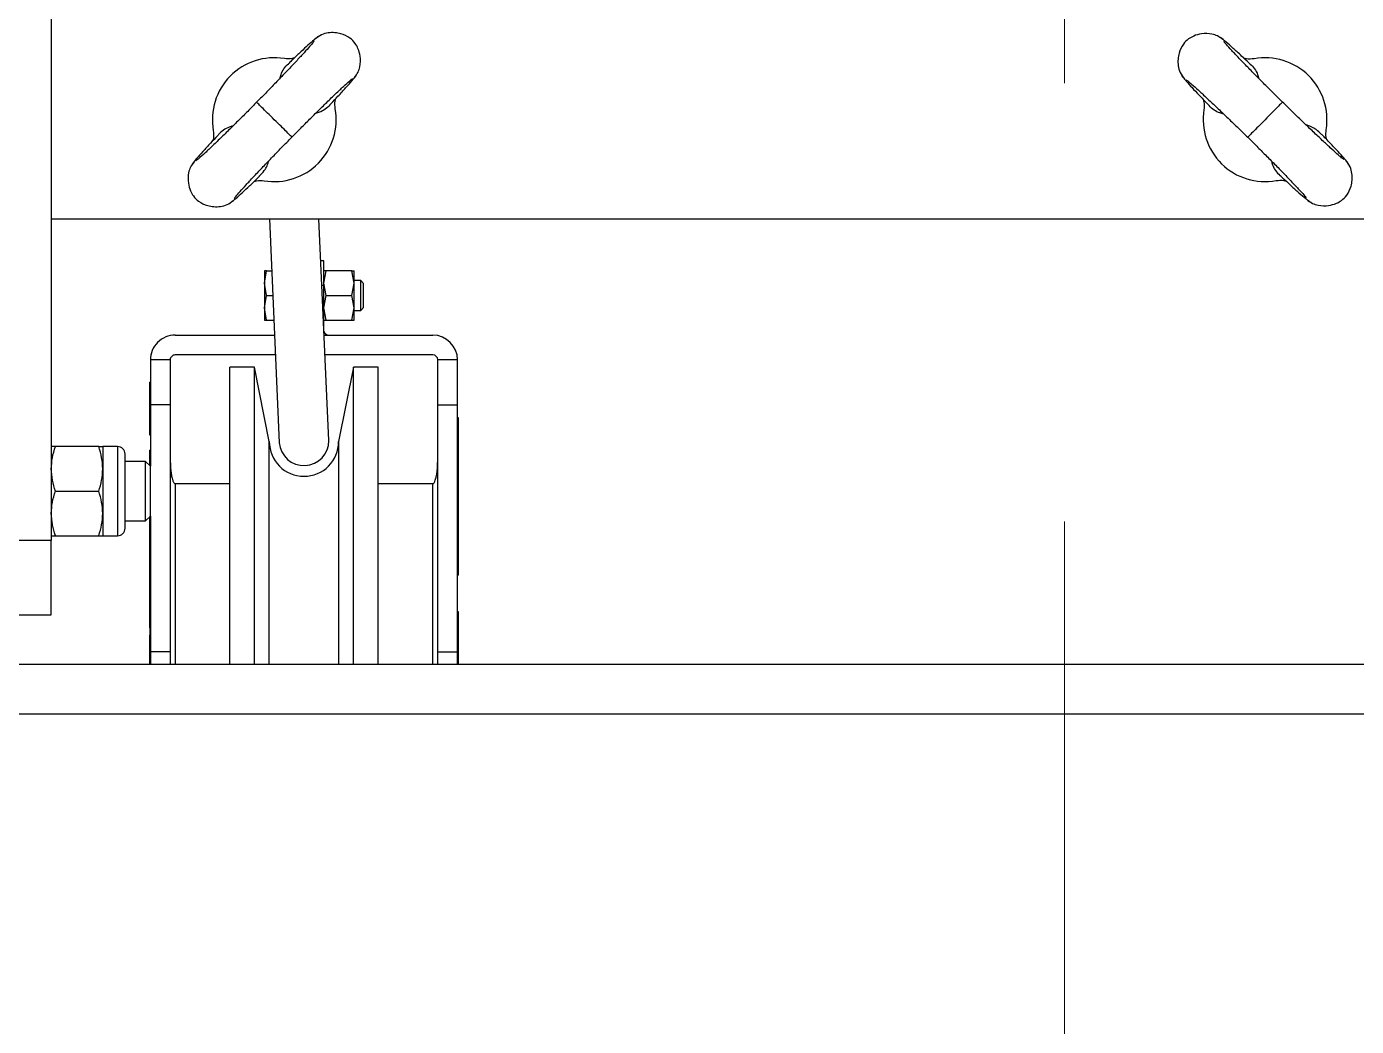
# Model space of a CAD drawing. Header units: centimetres. Extents: x 470464 to 524273, y 49611 to 59074.
# Drawn here: x 488067 to 488093.84, y 53008.26 to 53028.44 of the extents above; entities that cross this region are included whole.
import ezdxf

# ---------------------------------------------------------------- set-up
doc = ezdxf.new("R2010")
doc.units = ezdxf.units.CM
doc.header["$MEASUREMENT"] = 0
doc.linetypes.add('ACAD_ISO08W100', pattern=[36, 24, -3, 6, -3])
doc.linetypes.add('CHAIN', pattern=[0.3543, 0.2362, -0.0295, 0.0591, -0.0295])
doc.layers.add('Barış BABUR 23', color=1, linetype='ACAD_ISO08W100', lineweight=13)
doc.layers.add('vinç', color=7, linetype='Continuous')

# ---------------------------------------------------------------- blocks, each defined once
blk = doc.blocks.new('ytrbnjytrbtrbrervrer')
at = {"color": 2, "linetype": 'Continuous', "lineweight": 25}
for p, q in [((429377.111, 71709.841), (429377.111, 71808.141)), ((429367.111, 71738.541), (429367.111, 71783.091)), ((429376.111, 71782.091), (429376.111, 71737.041)), ((429369.961, 71746.741), (429369.961, 71746.341)), ((429370.867, 71746.741), (429369.961, 71746.741)), ((429370.867, 71746.341), (429370.867, 71746.741)), ((429375.854, 71746.741), (429370.867, 71746.741)), ((429371.126, 71746.741), (429371.126, 71746.751)), ((429371.126, 71746.751), (429371.131, 71746.751)), ((429371.131, 71746.741), (429371.131, 71746.751)), ((429371.131, 71746.751), (429371.146, 71746.751)), ((429371.146, 71746.741), (429371.146, 71746.751)), ((429371.146, 71746.751), (429371.173, 71746.751)), ((429371.173, 71746.741), (429371.173, 71746.751)), ((429371.173, 71746.751), (429371.209, 71746.751)), ((429371.209, 71746.741), (429371.209, 71746.751)), ((429371.209, 71746.751), (429371.255, 71746.751)), ((429371.255, 71746.741), (429371.255, 71746.751)), ((429371.255, 71746.751), (429371.312, 71746.751)), ((429371.312, 71746.741), (429371.312, 71746.751)), ((429371.312, 71746.751), (429371.379, 71746.751)), ((429371.379, 71746.741), (429371.379, 71746.751)), ((429371.379, 71746.751), (429371.452, 71746.751)), ((429371.452, 71746.741), (429371.452, 71746.751)), ((429371.452, 71746.751), (429371.453, 71746.751)), ((429371.453, 71746.741), (429371.453, 71746.751)), ((429371.453, 71746.751), (429371.457, 71746.751)), ((429371.457, 71746.741), (429371.457, 71746.751)), ((429371.457, 71746.751), (429371.464, 71746.751)), ((429371.464, 71746.741), (429371.464, 71746.751)), ((429371.464, 71746.751), (429371.472, 71746.751)), ((429371.472, 71746.741), (429371.472, 71746.751)), ((429371.472, 71746.751), (429371.484, 71746.751)), ((429371.484, 71746.741), (429371.484, 71746.751)), ((429371.484, 71746.751), (429371.497, 71746.751)), ((429371.497, 71746.741), (429371.497, 71746.751)), ((429371.497, 71746.751), (429371.513, 71746.751)), ((429371.513, 71746.741), (429371.513, 71746.751)), ((429371.513, 71746.751), (429371.532, 71746.751)), ((429371.532, 71746.741), (429371.532, 71746.751)), ((429371.532, 71746.751), (429371.553, 71746.751)), ((429371.553, 71746.741), (429371.553, 71746.751)), ((429371.553, 71746.751), (429371.577, 71746.751)), ((429371.577, 71746.741), (429371.577, 71746.751)), ((429371.577, 71746.751), (429371.603, 71746.751)), ((429371.603, 71746.741), (429371.603, 71746.751)), ((429371.603, 71746.751), (429371.631, 71746.751)), ((429371.631, 71746.741), (429371.631, 71746.751)), ((429371.631, 71746.751), (429371.663, 71746.751)), ((429371.663, 71746.741), (429371.663, 71746.751)), ((429371.663, 71746.751), (429371.696, 71746.751)), ((429371.696, 71746.741), (429371.696, 71746.751)), ((429371.696, 71746.751), (429371.732, 71746.751)), ((429371.732, 71746.741), (429371.732, 71746.751)), ((429371.732, 71746.751), (429371.771, 71746.751)), ((429371.771, 71746.741), (429371.771, 71746.751)), ((429371.771, 71746.751), (429373.946, 71746.751)), ((429373.946, 71746.741), (429373.946, 71746.751)), ((429373.946, 71746.751), (429373.981, 71746.751)), ((429373.981, 71746.741), (429373.981, 71746.751)), ((429373.981, 71746.751), (429374.058, 71746.751)), ((429374.058, 71746.741), (429374.058, 71746.751)), ((429374.058, 71746.751), (429374.124, 71746.751)), ((429374.124, 71746.741), (429374.124, 71746.751)), ((429374.124, 71746.751), (429374.181, 71746.751)), ((429374.181, 71746.741), (429374.181, 71746.751)), ((429374.181, 71746.751), (429374.227, 71746.751)), ((429374.227, 71746.741), (429374.227, 71746.751)), ((429374.227, 71746.751), (429374.263, 71746.751)), ((429374.263, 71746.741), (429374.263, 71746.751)), ((429374.263, 71746.751), (429374.289, 71746.751)), ((429374.289, 71746.741), (429374.289, 71746.751)), ((429374.289, 71746.751), (429374.304, 71746.751)), ((429374.304, 71746.741), (429374.304, 71746.751)), ((429374.304, 71746.751), (429374.31, 71746.751)), ((429374.31, 71746.741), (429374.31, 71746.751)), ((429375.041, 71746.741), (429375.041, 71746.751)), ((429375.041, 71746.751), (429375.883, 71746.751)), ((429375.854, 71746.341), (429375.854, 71746.741)), ((429376.111, 71746.741), (429375.854, 71746.741)), ((429375.883, 71746.741), (429375.883, 71746.751)), ((429375.883, 71746.751), (429376.111, 71746.751)), ((429369.461, 71744.047), (429369.461, 71746.241)), ((429369.861, 71746.241), (429369.861, 71744.064)), ((429370.867, 71746.341), (429369.961, 71746.341)), ((429375.854, 71746.341), (429370.867, 71746.341)), ((429376.111, 71746.241), (429372.461, 71746.241)), ((429372.461, 71746.241), (429372.461, 71745.141)), ((429376.111, 71746.341), (429375.854, 71746.341)), ((429370.111, 71745.141), (429370.111, 71744.641)), ((429376.111, 71745.141), (429370.111, 71745.141)), ((429368.416, 71744.841), (429368.361, 71744.786)), ((429368.361, 71744.786), (429368.361, 71744.651)), ((429368.961, 71744.786), (429368.361, 71744.786)), ((429368.906, 71744.841), (429368.416, 71744.841)), ((429368.961, 71744.786), (429368.906, 71744.841)), ((429368.961, 71744.651), (429368.961, 71744.786)), ((429368.411, 71744.651), (429368.161, 71744.607)), ((429368.161, 71744.607), (429368.161, 71744.651)), ((429368.411, 71744.651), (429368.161, 71744.651)), ((429368.161, 71744.607), (429368.161, 71744.086)), ((429368.661, 71744.607), (429368.411, 71744.651)), ((429368.911, 71744.651), (429368.411, 71744.651)), ((429368.911, 71744.651), (429368.661, 71744.607)), ((429368.661, 71744.086), (429368.661, 71744.607)), ((429369.161, 71744.607), (429368.911, 71744.651)), ((429369.161, 71744.651), (429368.911, 71744.651)), ((429369.161, 71744.607), (429369.161, 71744.651)), ((429369.161, 71744.086), (429369.161, 71744.607)), ((429370.111, 71744.641), (429371.611, 71744.341)), ((429376.111, 71744.641), (429370.111, 71744.641)), ((429371.611, 71744.341), (429376.111, 71744.341)), ((429371.589, 71744.141), (429367.111, 71743.943)), ((429367.961, 71744.041), (429367.961, 71743.98)), ((429368.461, 71744.041), (429367.961, 71744.041)), ((429368.411, 71744.041), (429368.161, 71744.086)), ((429368.161, 71744.086), (429368.161, 71744.041)), ((429368.661, 71744.086), (429368.411, 71744.041)), ((429368.461, 71744.041), (429368.461, 71744.003)), ((429369.337, 71744.041), (429368.461, 71744.041)), ((429368.911, 71744.041), (429368.661, 71744.086)), ((429369.161, 71744.086), (429368.911, 71744.041)), ((429369.161, 71744.041), (429369.161, 71744.086)), ((429367.111, 71742.942), (429371.633, 71743.142)), ((429368.161, 71742.886), (429368.161, 71742.988)), ((429368.661, 71742.886), (429368.661, 71743.01)), ((429369.161, 71742.886), (429369.161, 71743.032)), ((429369.461, 71741.041), (429369.461, 71743.046)), ((429369.861, 71743.063), (429369.861, 71741.041)), ((429371.611, 71742.941), (429370.111, 71742.641)), ((429376.111, 71742.941), (429371.611, 71742.941)), ((429368.411, 71742.841), (429368.161, 71742.886)), ((429368.161, 71742.886), (429368.161, 71742.841)), ((429368.161, 71742.841), (429368.411, 71742.841)), ((429368.661, 71742.886), (429368.411, 71742.841)), ((429368.411, 71742.841), (429368.911, 71742.841)), ((429368.911, 71742.841), (429368.661, 71742.886)), ((429369.161, 71742.886), (429368.911, 71742.841)), ((429368.911, 71742.841), (429369.161, 71742.841)), ((429369.161, 71742.841), (429369.161, 71742.886)), ((429370.111, 71742.641), (429370.111, 71742.141)), ((429376.111, 71742.641), (429370.111, 71742.641)), ((429376.111, 71742.141), (429370.111, 71742.141)), ((429372.461, 71742.141), (429372.461, 71741.041)), ((429372.461, 71741.041), (429376.111, 71741.041)), ((429369.961, 71740.941), (429369.961, 71740.541)), ((429369.961, 71740.941), (429370.867, 71740.941)), ((429370.867, 71740.941), (429370.867, 71740.541)), ((429370.867, 71740.941), (429375.854, 71740.941)), ((429375.854, 71740.941), (429375.854, 71740.541)), ((429375.854, 71740.941), (429376.111, 71740.941)), ((429369.961, 71740.541), (429370.867, 71740.541)), ((429370.41, 71740.541), (429370.41, 71740.531)), ((429371.088, 71740.531), (429370.41, 71740.531)), ((429370.867, 71740.541), (429372.107, 71740.541)), ((429371.088, 71740.541), (429371.088, 71740.531)), ((429371.136, 71740.531), (429371.088, 71740.531)), ((429371.136, 71740.541), (429371.136, 71740.531)), ((429371.18, 71740.531), (429371.136, 71740.531)), ((429371.18, 71740.541), (429371.18, 71740.531)), ((429371.222, 71740.531), (429371.18, 71740.531)), ((429371.222, 71740.541), (429371.222, 71740.531)), ((429371.26, 71740.531), (429371.222, 71740.531)), ((429371.26, 71740.541), (429371.26, 71740.531)), ((429371.296, 71740.531), (429371.26, 71740.531)), ((429371.296, 71740.541), (429371.296, 71740.531)), ((429371.328, 71740.531), (429371.296, 71740.531)), ((429371.328, 71740.541), (429371.328, 71740.531)), ((429371.357, 71740.531), (429371.328, 71740.531)), ((429371.357, 71740.541), (429371.357, 71740.531)), ((429371.384, 71740.531), (429371.357, 71740.531)), ((429371.384, 71740.541), (429371.384, 71740.531)), ((429371.407, 71740.531), (429371.384, 71740.531)), ((429371.407, 71740.541), (429371.407, 71740.531)), ((429371.427, 71740.531), (429371.407, 71740.531)), ((429371.427, 71740.541), (429371.427, 71740.531)), ((429371.444, 71740.531), (429371.427, 71740.531)), ((429371.444, 71740.541), (429371.444, 71740.531)), ((429371.457, 71740.531), (429371.444, 71740.531)), ((429371.457, 71740.541), (429371.457, 71740.531)), ((429371.468, 71740.531), (429371.457, 71740.531)), ((429371.468, 71740.541), (429371.468, 71740.531)), ((429371.476, 71740.531), (429371.468, 71740.531)), ((429371.476, 71740.541), (429371.476, 71740.531)), ((429371.48, 71740.531), (429371.476, 71740.531)), ((429371.48, 71740.541), (429371.48, 71740.531)), ((429371.482, 71740.531), (429371.48, 71740.531)), ((429371.482, 71740.541), (429371.482, 71740.531)), ((429371.785, 71740.541), (429371.785, 71740.531)), ((429372.097, 71740.531), (429371.785, 71740.531)), ((429372.107, 71740.541), (429372.011, 71740.445)), ((429372.175, 71740.541), (429372.107, 71740.541)), ((429373.115, 71740.541), (429372.175, 71740.541)), ((429373.115, 71740.541), (429375.854, 71740.541)), ((429373.211, 71740.445), (429373.115, 71740.541)), ((429373.134, 71740.531), (429373.125, 71740.531)), ((429373.134, 71740.541), (429373.134, 71740.531)), ((429373.197, 71740.531), (429373.134, 71740.531)), ((429373.197, 71740.541), (429373.197, 71740.531)), ((429373.265, 71740.531), (429373.197, 71740.531)), ((429373.265, 71740.541), (429373.265, 71740.531)), ((429373.339, 71740.531), (429373.265, 71740.531)), ((429373.339, 71740.541), (429373.339, 71740.531)), ((429373.42, 71740.531), (429373.339, 71740.531)), ((429373.42, 71740.541), (429373.42, 71740.531)), ((429373.506, 71740.531), (429373.42, 71740.531)), ((429373.506, 71740.541), (429373.506, 71740.531)), ((429373.598, 71740.531), (429373.506, 71740.531)), ((429373.598, 71740.541), (429373.598, 71740.531)), ((429374.421, 71740.531), (429373.598, 71740.531)), ((429374.421, 71740.541), (429374.421, 71740.531)), ((429375.373, 71740.531), (429374.421, 71740.531)), ((429375.373, 71740.541), (429375.373, 71740.531)), ((429375.373, 71740.531), (429375.521, 71740.531)), ((429375.521, 71740.531), (429375.521, 71740.541)), ((429376.055, 71740.531), (429375.521, 71740.531)), ((429375.854, 71740.541), (429376.111, 71740.541)), ((429376.055, 71740.541), (429376.055, 71740.531)), ((429376.111, 71740.531), (429376.055, 71740.531)), ((429373.211, 71740.445), (429372.011, 71740.445)), ((429372.011, 71740.445), (429372.011, 71740.031)), ((429373.211, 71740.031), (429373.211, 71740.445)), ((429371.711, 71739.88), (429373.511, 71739.88)), ((429371.711, 71739.88), (429371.711, 71739.578)), ((429373.511, 71739.578), (429373.511, 71739.88)), ((429371.711, 71739.578), (429372.161, 71739.578)), ((429371.711, 71739.498), (429371.711, 71738.622)), ((429372.161, 71739.578), (429373.061, 71739.578)), ((429372.611, 71738.622), (429372.611, 71739.498)), ((429373.061, 71739.578), (429373.511, 71739.578)), ((429373.511, 71738.622), (429373.511, 71739.498)), ((429355.997, 71738.541), (429373.611, 71738.541)), ((429373.611, 71738.541), (429373.611, 71737.541)), ((429375.111, 71738.541), (429373.611, 71738.541)), ((429375.111, 71737.541), (429375.111, 71738.541))]:
    blk.add_line(p, q, dxfattribs=at)
for centre, radius, start, end in [((429365.111, 71763.041), 1.25, 80.6783, 190.2574), ((429365.111, 71763.041), 1.25, 260.6783, 10.2574), ((429369.961, 71746.241), 0.5, 90, 180), ((429369.961, 71746.241), 0.1, 90, 180), ((429365.111, 71743.041), 1.25, 350.6227, 100.2018), ((429371.611, 71743.641), 0.7, 270, 90), ((429369.361, 71744.141), 0.1, 281.1796, 0), ((429371.596, 71743.641), 0.5, 274.2481, 90.8134), ((429365.111, 71743.041), 1.25, 170.6227, 280.2018), ((429369.961, 71741.041), 0.5, 180, 270), ((429369.961, 71741.041), 0.1, 180, 270), ((429371.862, 71739.88), 0.151, 90, 180), ((429373.36, 71739.88), 0.151, 0, 90)]:
    blk.add_arc(centre, radius, start, end, dxfattribs=at)
for points, knots in [([(429366.008, 71764.72), (429366.003, 71764.721), (429365.993, 71764.722), (429365.915, 71764.658), (429365.799, 71764.556), (429365.651, 71764.417), (429365.518, 71764.291), (429365.431, 71764.206), (429365.408, 71764.184)], [0, 0, 0, 0, 0.182243, 0.386014, 0.579797, 0.762991, 0.937944, 1, 1, 1, 1]), ([(429366.729, 71763.897), (429366.755, 71763.93), (429366.807, 71763.995), (429366.852, 71764.143), (429366.855, 71764.309), (429366.811, 71764.468), (429366.74, 71764.596), (429366.628, 71764.709), (429366.481, 71764.776), (429366.329, 71764.802), (429366.196, 71764.798), (429366.055, 71764.764), (429365.979, 71764.704), (429365.94, 71764.673)], [0, 0, 0, 0, 0.076879, 0.149959, 0.280417, 0.380862, 0.452231, 0.542104, 0.666449, 0.742119, 0.824622, 0.911041, 1, 1, 1, 1]), ([(429365.917, 71764.635), (429365.908, 71764.623), (429365.891, 71764.597), (429365.806, 71764.499), (429365.686, 71764.366), (429365.534, 71764.202), (429365.36, 71764.017), (429365.168, 71763.817), (429364.965, 71763.606), (429364.824, 71763.463), (429364.755, 71763.392)], [0, 0, 0, 0, 0.138849, 0.273277, 0.402094, 0.526317, 0.647354, 0.766153, 0.883397, 1, 1, 1, 1]), ([(429365.413, 71764.18), (429365.377, 71764.145), (429365.285, 71764.056), (429365.241, 71763.937), (429365.214, 71763.865)], [0, 0, 0, 0, 0.39471, 1, 1, 1, 1]), ([(429365.517, 71764.289), (429365.5, 71764.284), (429365.435, 71764.263), (429365.366, 71764.27), (429365.313, 71764.275)], [0, 0, 0, 0, 0.252133, 1, 1, 1, 1]), ([(429365.467, 71762.691), (429365.521, 71762.744), (429365.633, 71762.858), (429365.807, 71763.033), (429365.992, 71763.217), (429366.179, 71763.4), (429366.359, 71763.574), (429366.518, 71763.724), (429366.643, 71763.838), (429366.675, 71763.861), (429366.692, 71763.873)], [0, 0, 0, 0, 0.088422, 0.186679, 0.294719, 0.412632, 0.540821, 0.680559, 0.833861, 1, 1, 1, 1]), ([(429366.253, 71763.362), (429366.302, 71763.414), (429366.414, 71763.534), (429366.562, 71763.696), (429366.689, 71763.841), (429366.774, 71763.945), (429366.774, 71763.958), (429366.774, 71763.964)], [0, 0, 0, 0, 0.146897, 0.335831, 0.546693, 0.780924, 1, 1, 1, 1]), ([(429364.755, 71763.392), (429364.701, 71763.338), (429364.589, 71763.224), (429364.415, 71763.049), (429364.23, 71762.866), (429364.043, 71762.683), (429363.863, 71762.508), (429363.704, 71762.358), (429363.579, 71762.244), (429363.547, 71762.221), (429363.53, 71762.21)], [0, 0, 0, 0, 0.08842, 0.186678, 0.29472, 0.412631, 0.540821, 0.680559, 0.833861, 1, 1, 1, 1]), ([(429364.755, 71763.392), (429364.76, 71763.387), (429364.771, 71763.376), (429364.853, 71763.295), (429364.971, 71763.179), (429365.064, 71763.087), (429365.111, 71763.041)], [0, 0, 0, 0, 0.250004, 0.500001, 0.750007, 1, 1, 1, 1]), ([(429365.946, 71763.171), (429365.971, 71763.177), (429366.08, 71763.204), (429366.187, 71763.28), (429366.246, 71763.356), (429366.252, 71763.363)], [0, 0, 0, 0, 0.211042, 0.927169, 1, 1, 1, 1]), ([(429366.341, 71763.264), (429366.335, 71763.316), (429366.327, 71763.386), (429366.347, 71763.451), (429366.352, 71763.468)], [0, 0, 0, 0, 0.747029, 1, 1, 1, 1]), ([(429365.111, 71763.041), (429365.158, 71762.995), (429365.251, 71762.903), (429365.369, 71762.788), (429365.451, 71762.706), (429365.462, 71762.696), (429365.467, 71762.691)], [0, 0, 0, 0, 0.249994, 0.499999, 0.749997, 1, 1, 1, 1]), ([(429363.881, 71762.819), (429363.887, 71762.767), (429363.895, 71762.697), (429363.875, 71762.631), (429363.87, 71762.615)], [0, 0, 0, 0, 0.74704, 1, 1, 1, 1]), ([(429363.97, 71762.719), (429363.976, 71762.726), (429364.035, 71762.802), (429364.142, 71762.878), (429364.251, 71762.905), (429364.276, 71762.911)], [0, 0, 0, 0, 0.072841, 0.788958, 1, 1, 1, 1]), ([(429363.969, 71762.721), (429363.92, 71762.668), (429363.808, 71762.549), (429363.66, 71762.387), (429363.533, 71762.242), (429363.448, 71762.138), (429363.448, 71762.125), (429363.448, 71762.119)], [0, 0, 0, 0, 0.146895, 0.335831, 0.546692, 0.780924, 1, 1, 1, 1]), ([(429364.305, 71761.447), (429364.314, 71761.46), (429364.331, 71761.485), (429364.416, 71761.584), (429364.536, 71761.717), (429364.688, 71761.88), (429364.862, 71762.066), (429365.054, 71762.266), (429365.257, 71762.476), (429365.397, 71762.619), (429365.467, 71762.691)], [0, 0, 0, 0, 0.138849, 0.2732775, 0.4020938, 0.5263172, 0.6473536, 0.7661533, 0.883397, 1, 1, 1, 1]), ([(429363.493, 71762.186), (429363.467, 71762.153), (429363.415, 71762.088), (429363.37, 71761.94), (429363.367, 71761.773), (429363.411, 71761.614), (429363.482, 71761.487), (429363.594, 71761.373), (429363.741, 71761.307), (429363.893, 71761.28), (429364.026, 71761.284), (429364.167, 71761.318), (429364.243, 71761.379), (429364.282, 71761.409)], [0, 0, 0, 0, 0.076881, 0.14996, 0.280418, 0.380862, 0.452231, 0.542107, 0.666449, 0.742119, 0.824622, 0.911041, 1, 1, 1, 1]), ([(429364.995, 71762.204), (429364.989, 71762.179), (429364.964, 71762.069), (429364.892, 71761.964), (429364.818, 71761.904), (429364.813, 71761.9)], [0, 0, 0, 0, 0.214348, 0.946664, 1, 1, 1, 1]), ([(429364.214, 71761.363), (429364.219, 71761.362), (429364.229, 71761.361), (429364.307, 71761.424), (429364.422, 71761.526), (429364.571, 71761.665), (429364.704, 71761.792), (429364.791, 71761.877), (429364.814, 71761.899)], [0, 0, 0, 0, 0.182107, 0.385727, 0.579366, 0.762424, 0.937245, 1, 1, 1, 1]), ([(429364.705, 71761.794), (429364.721, 71761.799), (429364.786, 71761.819), (429364.856, 71761.813), (429364.909, 71761.808)], [0, 0, 0, 0, 0.2465628, 1, 1, 1, 1]), ([(429372.461, 71746.241), (429372.461, 71746.244), (429372.46, 71746.249), (429372.454, 71746.259), (429372.433, 71746.277), (429372.331, 71746.316), (429372.168, 71746.336), (429372.023, 71746.34), (429371.961, 71746.341)], [0, 0, 0, 0, 0.01383, 0.031643, 0.06389, 0.169235, 0.644576, 1, 1, 1, 1]), ([(429364.257, 71744.66), (429364.224, 71744.687), (429364.159, 71744.738), (429364.011, 71744.783), (429363.845, 71744.786), (429363.686, 71744.742), (429363.558, 71744.672), (429363.445, 71744.56), (429363.378, 71744.413), (429363.351, 71744.261), (429363.355, 71744.128), (429363.389, 71743.987), (429363.449, 71743.91), (429363.48, 71743.872)], [0, 0, 0, 0, 0.076878, 0.149955, 0.280415, 0.38086, 0.452228, 0.542104, 0.666447, 0.742118, 0.824619, 0.911041, 1, 1, 1, 1]), ([(429364.791, 71744.184), (429364.739, 71744.233), (429364.62, 71744.345), (429364.458, 71744.493), (429364.313, 71744.62), (429364.209, 71744.705), (429364.196, 71744.705), (429364.19, 71744.705)], [0, 0, 0, 0, 0.146898, 0.335833, 0.546693, 0.780924, 1, 1, 1, 1]), ([(429365.462, 71743.397), (429365.408, 71743.451), (429365.295, 71743.563), (429365.12, 71743.738), (429364.937, 71743.922), (429364.753, 71744.109), (429364.579, 71744.289), (429364.429, 71744.449), (429364.315, 71744.574), (429364.293, 71744.606), (429364.281, 71744.623)], [0, 0, 0, 0, 0.08842, 0.186677, 0.294719, 0.41263, 0.540821, 0.680559, 0.833861, 1, 1, 1, 1]), ([(429364.89, 71744.272), (429364.838, 71744.266), (429364.768, 71744.258), (429364.702, 71744.278), (429364.686, 71744.283)], [0, 0, 0, 0, 0.747063, 1, 1, 1, 1]), ([(429364.79, 71744.182), (429364.797, 71744.177), (429364.873, 71744.117), (429364.949, 71744.011), (429364.976, 71743.902), (429364.982, 71743.877)], [0, 0, 0, 0, 0.072824, 0.788948, 1, 1, 1, 1]), ([(429363.433, 71743.94), (429363.433, 71743.935), (429363.431, 71743.925), (429363.495, 71743.846), (429363.597, 71743.731), (429363.735, 71743.582), (429363.862, 71743.449), (429363.947, 71743.362), (429363.969, 71743.339)], [0, 0, 0, 0, 0.182108, 0.385727, 0.579367, 0.762425, 0.937246, 1, 1, 1, 1]), ([(429363.518, 71743.849), (429363.53, 71743.84), (429363.556, 71743.823), (429363.654, 71743.738), (429363.787, 71743.618), (429363.951, 71743.466), (429364.136, 71743.291), (429364.336, 71743.099), (429364.546, 71742.896), (429364.689, 71742.755), (429364.76, 71742.685)], [0, 0, 0, 0, 0.1388489, 0.2732773, 0.4020954, 0.5263177, 0.6473538, 0.7661537, 0.8833957, 1, 1, 1, 1]), ([(429363.864, 71743.448), (429363.869, 71743.432), (429363.889, 71743.367), (429363.883, 71743.297), (429363.878, 71743.245)], [0, 0, 0, 0, 0.246544, 1, 1, 1, 1]), ([(429364.274, 71743.158), (429364.249, 71743.164), (429364.139, 71743.189), (429364.034, 71743.262), (429363.974, 71743.335), (429363.97, 71743.34)], [0, 0, 0, 0, 0.214345, 0.94666, 1, 1, 1, 1]), ([(429365.462, 71743.397), (429365.457, 71743.392), (429365.446, 71743.381), (429365.365, 71743.299), (429365.249, 71743.181), (429365.157, 71743.088), (429365.111, 71743.041)], [0, 0, 0, 0, 0.250003, 0.499999, 0.750006, 1, 1, 1, 1]), ([(429366.704, 71742.234), (429366.692, 71742.243), (429366.666, 71742.259), (429366.568, 71742.345), (429366.435, 71742.465), (429366.271, 71742.617), (429366.086, 71742.792), (429365.886, 71742.983), (429365.676, 71743.187), (429365.533, 71743.327), (429365.462, 71743.397)], [0, 0, 0, 0, 0.1388488, 0.2732775, 0.402094, 0.5263162, 0.6473542, 0.7661524, 0.8833959, 1, 1, 1, 1]), ([(429365.111, 71743.041), (429365.065, 71742.995), (429364.973, 71742.901), (429364.857, 71742.784), (429364.776, 71742.701), (429364.765, 71742.691), (429364.76, 71742.685)], [0, 0, 0, 0, 0.249997, 0.499997, 0.7499968, 1, 1, 1, 1]), ([(429366.249, 71742.738), (429366.214, 71742.774), (429366.126, 71742.866), (429366.007, 71742.911), (429365.934, 71742.938)], [0, 0, 0, 0, 0.394719, 1, 1, 1, 1]), ([(429364.76, 71742.685), (429364.814, 71742.632), (429364.927, 71742.52), (429365.102, 71742.345), (429365.285, 71742.16), (429365.469, 71741.973), (429365.643, 71741.793), (429365.793, 71741.634), (429365.906, 71741.508), (429365.929, 71741.476), (429365.941, 71741.46)], [0, 0, 0, 0, 0.08842, 0.18668, 0.294719, 0.41263, 0.54082, 0.680559, 0.833861, 1, 1, 1, 1]), ([(429366.789, 71742.143), (429366.789, 71742.148), (429366.791, 71742.158), (429366.727, 71742.236), (429366.625, 71742.351), (429366.487, 71742.5), (429366.361, 71742.633), (429366.276, 71742.72), (429366.254, 71742.743)], [0, 0, 0, 0, 0.182243, 0.386014, 0.579798, 0.76299, 0.937942, 1, 1, 1, 1]), ([(429366.358, 71742.634), (429366.353, 71742.651), (429366.333, 71742.716), (429366.339, 71742.785), (429366.344, 71742.838)], [0, 0, 0, 0, 0.252117, 1, 1, 1, 1]), ([(429365.24, 71742.206), (429365.246, 71742.181), (429365.273, 71742.072), (429365.349, 71741.966), (429365.425, 71741.906), (429365.432, 71741.9)], [0, 0, 0, 0, 0.2110445, 0.9271664, 1, 1, 1, 1]), ([(429365.965, 71741.422), (429365.998, 71741.396), (429366.063, 71741.345), (429366.211, 71741.299), (429366.377, 71741.296), (429366.536, 71741.34), (429366.664, 71741.41), (429366.777, 71741.523), (429366.844, 71741.67), (429366.871, 71741.822), (429366.867, 71741.955), (429366.833, 71742.095), (429366.773, 71742.172), (429366.742, 71742.211)], [0, 0, 0, 0, 0.076879, 0.149956, 0.280413, 0.380861, 0.452227, 0.542103, 0.666449, 0.742118, 0.824621, 0.911041, 1, 1, 1, 1]), ([(429365.332, 71741.811), (429365.384, 71741.817), (429365.454, 71741.824), (429365.52, 71741.805), (429365.536, 71741.8)], [0, 0, 0, 0, 0.747027, 1, 1, 1, 1]), ([(429365.431, 71741.899), (429365.483, 71741.85), (429365.602, 71741.738), (429365.764, 71741.59), (429365.909, 71741.462), (429366.013, 71741.377), (429366.026, 71741.377), (429366.032, 71741.378)], [0, 0, 0, 0, 0.1468966, 0.3358333, 0.546692, 0.7809247, 1, 1, 1, 1]), ([(429371.961, 71740.941), (429372.026, 71740.943), (429372.126, 71740.945), (429372.249, 71740.959), (429372.322, 71740.971), (429372.371, 71740.984), (429372.405, 71740.995), (429372.43, 71741.006), (429372.447, 71741.016), (429372.456, 71741.027), (429372.46, 71741.035), (429372.461, 71741.039), (429372.461, 71741.041)], [0, 0, 0, 0, 0.374419, 0.571153, 0.705651, 0.797982, 0.861791, 0.906356, 0.954067, 0.973095, 0.989314, 1, 1, 1, 1]), ([(429373.36, 71740.031), (429373.35, 71740.031), (429373.335, 71740.031), (429373.241, 71740.031), (429373.145, 71740.031), (429373.025, 71740.031), (429372.85, 71740.031), (429372.611, 71740.031), (429372.372, 71740.031), (429372.197, 71740.031), (429372.077, 71740.031), (429371.981, 71740.031), (429371.887, 71740.031), (429371.872, 71740.031), (429371.862, 71740.031)], [0, 0, 0, 0, 0.119728, 0.184181, 0.250001, 0.315819, 0.380271, 0.500001, 0.619729, 0.68418, 0.75, 0.81582, 0.880272, 1, 1, 1, 1]), ([(429372.161, 71739.578), (429372.086, 71739.574), (429371.933, 71739.566), (429371.786, 71739.521), (429371.711, 71739.498)], [0, 0, 0, 0, 0.494511, 1, 1, 1, 1]), ([(429371.711, 71739.498), (429371.711, 71739.52), (429371.711, 71739.566), (429371.711, 71739.574), (429371.711, 71739.578)], [0, 0, 0, 0, 0.495463, 1, 1, 1, 1]), ([(429372.611, 71739.498), (429372.538, 71739.52), (429372.39, 71739.566), (429372.238, 71739.574), (429372.161, 71739.578)], [0, 0, 0, 0, 0.495459, 1, 1, 1, 1]), ([(429373.061, 71739.578), (429372.986, 71739.574), (429372.833, 71739.566), (429372.686, 71739.521), (429372.611, 71739.498)], [0, 0, 0, 0, 0.494508, 1, 1, 1, 1]), ([(429373.511, 71739.498), (429373.438, 71739.52), (429373.29, 71739.566), (429373.138, 71739.574), (429373.061, 71739.578)], [0, 0, 0, 0, 0.495457, 1, 1, 1, 1]), ([(429373.511, 71739.498), (429373.511, 71739.52), (429373.511, 71739.566), (429373.511, 71739.574), (429373.511, 71739.578)], [0, 0, 0, 0, 0.495463, 1, 1, 1, 1]), ([(429372.161, 71738.541), (429372.086, 71738.545), (429371.933, 71738.554), (429371.786, 71738.599), (429371.711, 71738.622)], [0, 0, 0, 0, 0.494511, 1, 1, 1, 1]), ([(429371.711, 71738.622), (429371.711, 71738.599), (429371.711, 71738.554), (429371.711, 71738.545), (429371.711, 71738.541)], [0, 0, 0, 0, 0.495464, 1, 1, 1, 1]), ([(429372.611, 71738.622), (429372.538, 71738.599), (429372.39, 71738.554), (429372.238, 71738.545), (429372.161, 71738.541)], [0, 0, 0, 0, 0.4954602, 1, 1, 1, 1]), ([(429373.061, 71738.541), (429372.986, 71738.545), (429372.833, 71738.554), (429372.686, 71738.599), (429372.611, 71738.622)], [0, 0, 0, 0, 0.494508, 1, 1, 1, 1]), ([(429373.511, 71738.622), (429373.438, 71738.599), (429373.29, 71738.554), (429373.138, 71738.545), (429373.061, 71738.541)], [0, 0, 0, 0, 0.495457, 1, 1, 1, 1]), ([(429373.511, 71738.541), (429373.511, 71738.545), (429373.511, 71738.554), (429373.511, 71738.599), (429373.511, 71738.622)], [0, 0, 0, 0, 0.494505, 1, 1, 1, 1])]:
    blk.add_open_spline(points, degree=3, knots=knots, dxfattribs=at)
blk = doc.blocks.new('teyrujehkutk5rjykturjset')
at = {"layer": 'Barış BABUR 23', "color": 2, "linetype": 'CHAIN', "ltscale": 300}
blk.add_line((414541.085, 75738.588), (413333.085, 75738.588), dxfattribs=at)
at = {"layer": 'vinç', "color": 2}
blk.add_blockref('ytrbnjytrbtrbrervrer', (-15647.027, 3979.597), dxfattribs=at)
blk = doc.blocks.new('rtrtjhrkıtyurjtyrkurjt')
at = {"layer": 'vinç', "color": 2}
blk.add_blockref('teyrujehkutk5rjykturjset', (3449.374, -3989.374), dxfattribs=at)

msp = doc.modelspace()

# ---------------------------------------------------------------- block references
at = {"layer": 'vinç', "color": 2, "rotation": 270}
msp.add_blockref('rtrtjhrkıtyurjtyrkurjt', (416338.736, 470194.022), dxfattribs=at)

doc.saveas('drawing.dxf')
